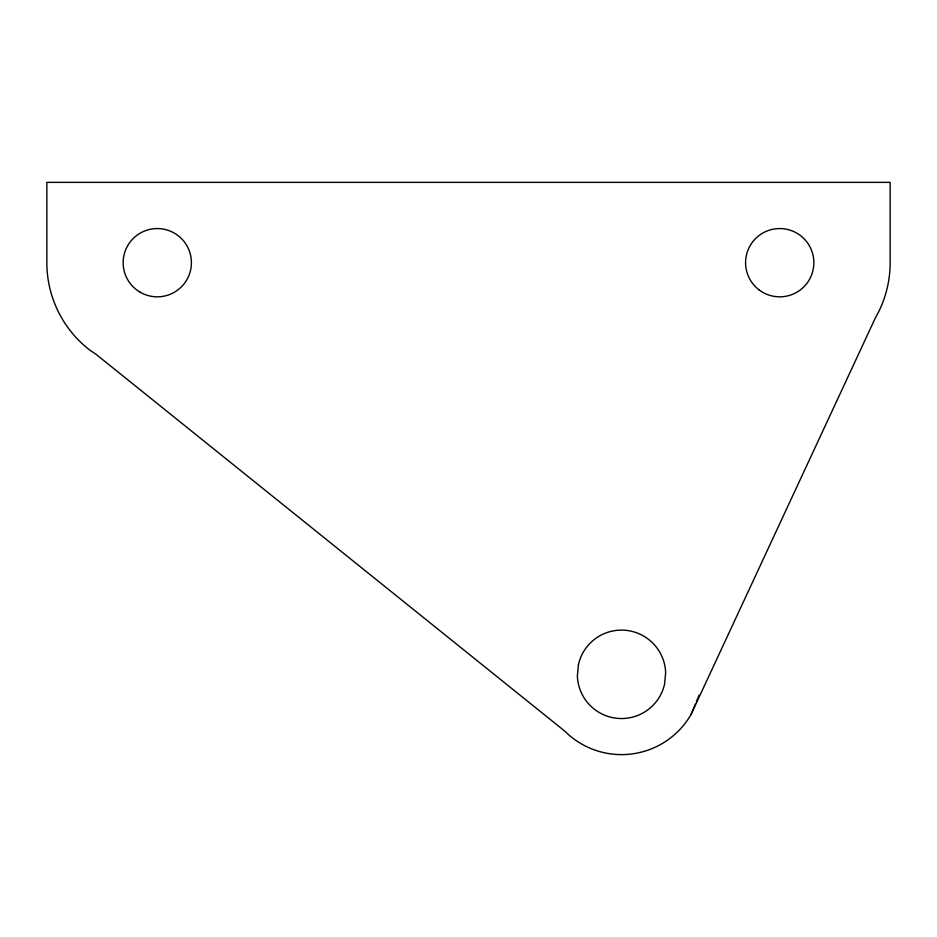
<?xml version="1.0" encoding="UTF-8"?>
<svg xmlns="http://www.w3.org/2000/svg" width="937" height="937" viewBox="0 0 937 937"><rect width="100%" height="100%" fill="white"/><g stroke="black" fill="none" stroke-linecap="round" stroke-linejoin="round"><path stroke-width="1.41" d="M691.073 714.462L875.357 317.912A110.437 110.437 0 0 0 890.15 262.7L890.15 182.375L46.85 182.375L46.85 262.7A110.437 110.437 0 0 0 90.057 350.309L96.054 354.315L564.73 731.094A80.313 80.313 0 0 0 691.073 714.462L695.348 704.132M696.425 701.544L699.096 695.09M578.457 664.45L577.368 675.928A44.168 44.168 0 0 0 664.579 684.162L665.657 672.684A44.168 44.168 0 0 0 578.457 664.45M140.21 292.25A34.13 34.13 0 0 0 191.417 262.7A34.13 34.13 0 0 0 140.21 233.137A34.13 34.13 0 0 0 140.21 292.25M758.935 289.779A34.13 34.13 0 0 0 813.562 267.15A34.13 34.13 0 0 0 766.653 231.158A34.13 34.13 0 0 0 758.935 289.779"/></g></svg>
